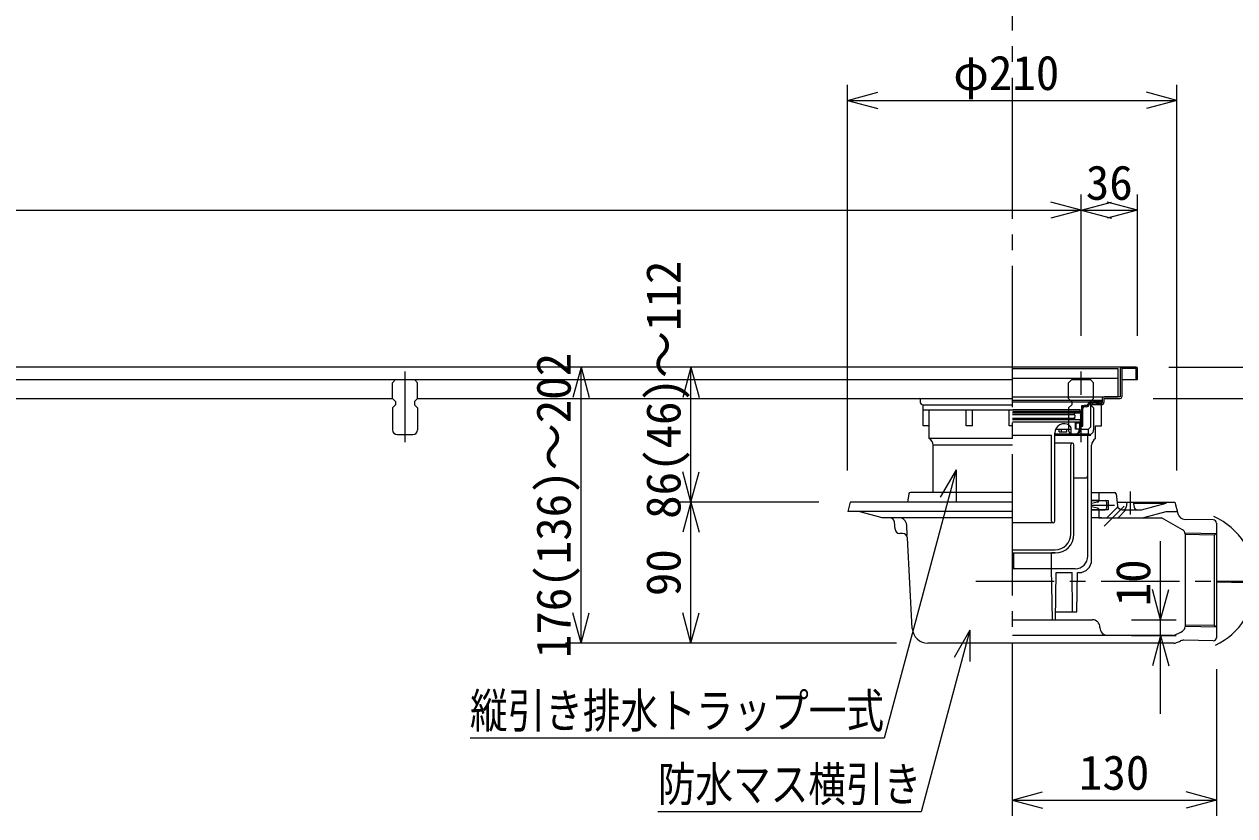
# Model space of a CAD drawing. Units: millimetres, scale not verified. Extents: x -1365 to 1365, y -930 to 870.
# Drawn here: x 152 to 923, y -268 to 236 of the extents above; entities that cross this region are included whole.
import ezdxf
from ezdxf.enums import TextEntityAlignment as Align

# ---------------------------------------------------------------- set-up
doc = ezdxf.new("R2010")
doc.units = ezdxf.units.MM
doc.header["$LTSCALE"] = 10
for name, pattern in [('CHAIN1', [8, 5, -1, 1, -1]), ('CHAIN2', [12, 9, -1, 1, -1]), ('DASHED2', [3, 2, -1])]:
    doc.linetypes.add(name, pattern=pattern)
for name, color, linetype in [('0-0_計極細', 2, 'Continuous'), ('0-1_計細線', 3, 'Continuous'), ('0-5_寸法線', 7, 'Continuous')]:
    doc.layers.add(name, color=color, linetype=linetype)
doc.styles.add('ＭＳ ゴシック', font='')
doc.styles.get('ＭＳ ゴシック').set_extended_font_data('MS Gothic')

msp = doc.modelspace()

# ---------------------------------------------------------------- linework, layer by layer
at = {"layer": '0-0_計極細', "linetype": 'CHAIN2'}
msp.add_line((781.47, 562.05), (781.47, -199.22), dxfattribs=at)
at = {"layer": '0-0_計極細', "linetype": 'CHAIN1'}
for p, q in [((394.47, -30.21), (394.47, 14.84)), ((856.71, -61.82), (856.71, -76.42)), ((832.17, -70.42), (846.69, -70.42)), ((852.94, -70.98), (840.1, -83.82)), ((758.27, -118.92), (931.89, -118.92))]:
    msp.add_line(p, q, dxfattribs=at)
at = {"layer": '0-0_計極細', "linetype": 'DASHED2'}
msp.add_line((825.47, -30.21), (825.47, 14.84), dxfattribs=at)
at = {"layer": '0-0_計極細'}
for p, q in [((781.67, -3.51), (838.57, -3.51)), ((781.67, -4.51), (831.65, -4.51)), ((825.97, -10.01), (825.97, -7.01)), ((825.97, -7.01), (827.92, -7.01)), ((828.91, -7.01), (827.72, -7.01)), ((828.91, -7.71), (827.72, -7.71)), ((831.65, -4.51), (838.57, -3.53)), ((831.65, -20.53), (831.65, -5.22)), ((831.75, -5.2), (838.57, -4.23)), ((838.57, -19.36), (838.57, -3.51)), ((825.17, -11.41), (781.67, -11.41)), ((781.67, -11.6), (825.82, -11.6)), ((781.67, -12.6), (820.92, -12.6)), ((781.67, -14.9), (820.92, -14.9)), ((781.87, -9.51), (824.87, -9.51)), ((781.87, -10.51), (825.47, -10.51)), ((820.92, -12.6), (821.42, -12.1)), ((821.42, -13.1), (820.92, -12.6)), ((821.42, -11.6), (821.42, -12.1)), ((821.42, -13.1), (821.42, -14.4)), ((821.42, -15.4), (821.42, -15.9)), ((824.87, -10.51), (824.87, -9.51)), ((825.02, -13.1), (825.82, -11.6)), ((825.02, -13.1), (825.02, -15.9)), ((825.17, -11.41), (825.17, -10.51)), ((825.97, -19.31), (825.97, -8.76)), ((826.67, -20.01), (826.67, -8.76)), ((781.67, -15.9), (825.02, -15.9)), ((825.17, -16.01), (781.67, -16.01)), ((825.17, -17.51), (781.67, -17.51)), ((809.23, -22.01), (819.17, -22.01)), ((811.46, -23.71), (811.46, -22.01)), ((812.96, -23.71), (812.96, -22.01)), ((816.46, -23.71), (816.46, -22.01)), ((819.17, -24.91), (819.17, -21.91)), ((821.92, -21.91), (821.92, -17.51)), ((821.92, -18.01), (825.97, -18.01)), ((824.17, -21.91), (821.92, -21.91)), ((822.42, -21.91), (822.42, -18.01)), ((824.17, -22.91), (824.17, -21.91)), ((824.67, -24.01), (824.67, -18.01)), ((824.67, -19.31), (825.97, -19.31)), ((824.67, -20.01), (826.67, -20.01)), ((824.67, -22.01), (830.17, -22.01)), ((825.17, -17.51), (825.17, -16.01)), ((831.65, -20.53), (830.17, -22.01)), ((830.17, -24.92), (830.17, -22.01)), ((834.67, -19.92), (838.57, -19.92)), ((834.67, -27.92), (834.67, -19.92)), ((838.39, -19.92), (838.57, -19.74)), ((838.57, -19.92), (838.57, -19.36)), ((781.67, -25.72), (806.67, -25.72)), ((806.67, -80.71), (806.67, -26.01)), ((808.57, -25.72), (831.65, -25.72)), ((808.67, -26.01), (808.67, -24.54)), ((808.67, -24.92), (830.17, -24.92)), ((808.67, -80.71), (808.67, -26.01)), ((811.46, -23.71), (816.46, -23.71)), ((823.84, -24.01), (824.67, -24.01)), ((829.67, -52), (829.67, -25.72)), ((831.65, -25.72), (830.17, -24.92)), ((819.92, -30.92), (808.54, -30.92)), ((818.92, -88.92), (818.92, -31.92)), ((820.92, -88.92), (820.92, -31.92)), ((832.17, -105.42), (832.17, -32.25)), ((820.92, -52.99), (828.8, -52.99)), ((829.67, -102.92), (829.67, -52)), ((820.92, -88.92), (820.92, -61.92)), ((807.67, -81.71), (781.67, -81.71)), ((808.66, -80.84), (808.66, -80.84)), ((781.67, -98.92), (808.92, -98.92)), ((781.67, -100.92), (808.92, -100.92)), ((782.67, -110.42), (782.6, -100.93)), ((806.67, -110.92), (806.67, -100.92)), ((808.92, -100.92), (806.67, -100.92)), ((806.67, -110.92), (781.67, -110.92)), ((821.67, -110.92), (806.67, -110.92)), ((807.17, -143.42), (806.67, -110.92)), ((809.67, -113.42), (819.67, -113.42)), ((819.92, -138.42), (819.67, -113.42)), ((822.77, -138.42), (823.17, -113.42)), ((823.17, -113.42), (824.17, -113.42)), ((809.26, -138.42), (822.77, -138.42))]:
    msp.add_line(p, q, dxfattribs=at)
for points in [[(821.42, -15.4), (820.92, -14.9), (821.42, -14.4)], [(781.67, -143.42), (806.23, -143.42), (809.17, -143.42), (809.67, -113.42)]]:
    msp.add_lwpolyline(points, dxfattribs=at)
for centre, radius, start, end in [((827.72, -8.76), 1.75, 90, 180), ((827.72, -8.76), 1.05, 90, 180), ((828.91, -6.01), 1, 270, 356.64911), ((828.91, -6.01), 1.7, 270, 356.64911), ((831.65, -6.26), 1.75, 90, 175.84901), ((831.65, -6.26), 1.05, 90, 175.84901), ((825.47, -10.01), 0.5, 270, 360), ((814.67, -24.54), 6, 55.16629, 180), ((816.17, -21.91), 3, 0, 50.0295), ((822.17, -22.91), 2, 270, 360), ((837.17, -32.25), 5, 120, 180), ((819.92, -31.92), 1, 90, 180), ((819.92, -31.92), 1, 0, 90), ((828.67, -52), 1, 277.18076, 360), ((807.67, -80.71), 1, 180, 270), ((807.67, -80.71), 1, 270, 360), ((808.92, -88.92), 10, 270, 360), ((808.92, -88.92), 12, 270, 360), ((821.67, -102.92), 8, 270, 360), ((824.17, -105.42), 8, 270, 360), ((783.17, -110.42), 0.5, 180.39514, 270)]:
    msp.add_arc(centre, radius, start, end, dxfattribs=at)
at = {"layer": '0-1_計細線'}
for p, q in [((781.47, 16.58), (848.97, 16.58)), ((848.97, 16.58), (848.97, -1.42)), ((850.47, 16.58), (850.47, -1.42)), ((861.47, 9.58), (861.47, 16.58)), ((-934.53, 9.58), (781.47, 9.58)), ((388.47, 9.57), (386.47, 7.57)), ((388.47, 9.57), (400.47, 9.57)), ((402.47, 7.57), (400.47, 9.57)), ((781.47, 10.58), (848.97, 10.58)), ((860.47, 9.58), (861.47, 9.58)), ((386.47, -2.43), (386.47, 7.57)), ((402.47, -2.43), (402.47, 7.57)), ((-28.53, -2.42), (386.47, -2.42)), ((386.47, -2.43), (388.47, -4.43)), ((388.47, -6.43), (386.47, -8.43)), ((388.47, -4.43), (388.47, -6.43)), ((402.47, -2.43), (400.47, -4.43)), ((400.47, -4.43), (400.47, -6.43)), ((400.47, -6.43), (402.47, -8.43)), ((402.47, -2.42), (781.47, -2.42)), ((722.97, -2.92), (722.97, -4.92)), ((724.47, -6.42), (781.47, -6.42)), ((724.77, -19.92), (724.77, -6.42)), ((781.47, -1.42), (848.97, -1.42)), ((838.57, -5.84), (831.65, -6.64)), ((838.47, -6.42), (832.47, -6.42)), ((838.97, -2.92), (838.97, -4.92)), ((839.97, -2.92), (839.97, -4.92)), ((850.47, -1.42), (840.47, -1.42)), ((840.47, -2.42), (850.47, -2.42)), ((386.47, -8.43), (386.47, -22.43)), ((402.47, -8.43), (402.47, -22.43)), ((781.67, -9.92), (724.77, -9.92)), ((728.67, -27.92), (728.67, -9.92)), ((752.17, -19.92), (752.17, -9.92)), ((756.17, -19.92), (756.17, -9.92)), ((728.67, -19.92), (724.77, -19.92)), ((756.17, -19.92), (752.17, -19.92)), ((389.47, -25.43), (399.47, -25.43)), ((781.67, -27.92), (728.67, -27.92)), ((731.17, -62.42), (731.17, -32.25)), ((781.67, -32.25), (731.17, -32.25)), ((678.2, -68.42), (676.7, -74.42)), ((781.67, -68.42), (678.2, -68.42)), ((715.6, -63.3), (714.82, -68.42)), ((781.67, -62.42), (716.6, -62.42)), ((832.17, -62.42), (846.82, -62.42)), ((832.17, -67.42), (840.71, -67.42)), ((836.71, -67.42), (832.17, -67.42)), ((835.9, -68.58), (832.17, -69.33)), ((836.71, -62.42), (836.71, -67.42)), ((836.71, -67.42), (842.71, -67.42)), ((836.71, -67.6), (836.71, -67.42)), ((841.71, -68.42), (841.71, -72.42)), ((842.71, -67.42), (842.71, -73.42)), ((847.81, -63.3), (848.66, -70.76)), ((848.39, -68.42), (885.21, -68.42)), ((854.71, -68.42), (854.12, -71.76)), ((858.71, -68.42), (859.32, -71.78)), ((858.86, -69.24), (878.94, -69.24)), ((864.05, -73.42), (879.64, -69.24)), ((879.64, -69.24), (879.71, -68.42)), ((885.21, -68.42), (887.04, -75.74)), ((781.67, -74.42), (676.7, -74.42)), ((698.7, -78.42), (683.77, -74.42)), ((835.9, -72.26), (832.17, -71.51)), ((832.17, -73.42), (840.71, -73.42)), ((836.71, -73.24), (836.71, -73.42)), ((836.71, -73.42), (836.71, -78.42)), ((848.86, -71.53), (841.97, -78.42)), ((854.04, -73.42), (849.04, -78.42)), ((851.64, -73.42), (856.71, -73.42)), ((856.71, -73.42), (864.05, -73.42)), ((781.67, -78.42), (698.7, -78.42)), ((709.28, -78.42), (704.76, -78.42)), ((706.83, -85.68), (706.43, -81.16)), ((714.63, -89.82), (714.27, -83.15)), ((838.56, -78.42), (832.17, -78.42)), ((836.71, -78.42), (876.78, -78.42)), ((859.97, -78.42), (864.71, -78.42)), ((890.21, -86.17), (876.78, -78.42)), ((909.75, -79.87), (891.8, -79.53)), ((911.71, -81.87), (911.71, -154.89)), ((711.71, -88.42), (709.82, -88.42)), ((717.81, -148.96), (714.71, -91.26)), ((910.21, -89.58), (891.69, -89.23)), ((911.71, -88.61), (891.71, -88.23)), ((891.71, -88.77), (891.71, -148.07)), ((911.71, -88.61), (910.21, -89.58)), ((910.21, -89.58), (910.21, -147.2)), ((781.67, -143.42), (832.49, -143.42)), ((781.67, -143.42), (811.99, -143.42)), ((883.92, -153.42), (781.66, -153.42)), ((911.71, -148.23), (891.71, -147.84)), ((910.21, -147.2), (891.73, -146.84)), ((911.71, -148.23), (910.21, -147.2)), ((884.5, -158.42), (727.8, -158.42)), ((909.67, -156.89), (891.04, -156.53))]:
    msp.add_line(p, q, dxfattribs=at)
at = {"layer": '0-1_計細線', "linetype": 'DASHED2'}
for p, q in [((819.47, 9.57), (817.47, 7.57)), ((819.47, 9.57), (831.47, 9.57)), ((833.47, 7.57), (831.47, 9.57)), ((817.47, -2.43), (817.47, 7.57)), ((833.47, -2.43), (833.47, 7.57)), ((817.47, -8.43), (817.47, -22.43)), ((833.47, -8.43), (833.47, -22.43)), ((820.47, -25.43), (830.47, -25.43))]:
    msp.add_line(p, q, dxfattribs=at)
at = {"layer": '0-1_計細線'}
for points in [[(860.47, 17.58), (851.47, 17.58), (-933.53, 17.58)], [(851.47, 9.58), (860.47, 9.58), (860.47, 16.58), (851.47, 16.58), (851.47, -1.42)], [(838.47, -5.42), (832.47, -5.42), (832.47, -6.42)], [(781.67, -19.92), (779.67, -19.92), (779.67, -9.92)], [(842.71, -73.42), (836.71, -73.42), (832.17, -73.42)], [(865.35, -78.25), (879.64, -74.42), (886.71, -74.42)]]:
    msp.add_lwpolyline(points, dxfattribs=at)
at = {"layer": '0-1_計細線', "linetype": 'DASHED2'}
for points in [[(817.47, -2.43), (819.47, -4.43), (819.47, -6.43), (817.47, -8.43)], [(833.47, -2.43), (831.47, -4.43), (831.47, -6.43), (833.47, -8.43)]]:
    msp.add_lwpolyline(points, dxfattribs=at)
at = {"layer": '0-1_計細線'}
for centre, radius, start, end in [((851.47, 16.58), 1, 90, 180), ((860.47, 16.58), 1, 0, 90), ((722.47, -2.92), 0.5, 0, 90), ((724.47, -4.92), 1.5, 180, 270), ((838.47, -4.92), 1.5, 270, 360), ((838.47, -4.92), 0.5, 270, 360), ((840.47, -2.92), 1.5, 90, 180), ((840.47, -2.92), 0.5, 90, 180), ((850.47, -1.42), 1, 270, 360), ((389.47, -22.43), 3, 180, 270), ((399.47, -22.43), 3, 270, 360), ((726.17, -32.25), 5, 0, 60), ((716.6, -63.42), 1, 90, 173.4802), ((835.71, -67.6), 1, 281.30993, 360), ((840.71, -68.42), 1, 0, 90), ((846.82, -63.42), 1, 6.5198, 90), ((835.71, -73.24), 1, 0, 78.69007), ((840.71, -72.42), 1, 270, 360), ((851.64, -70.42), 3, 186.5198, 270), ((852.15, -71.42), 2, 270, 350.0212), ((861.29, -71.42), 2, 190.32905, 270), ((891.89, -74.53), 5, 194.03624, 268.9), ((703.44, -81.42), 3, 5, 90), ((709.28, -83.42), 5, 3.08199, 90), ((909.71, -81.87), 2, 0, 88.9), ((709.82, -85.42), 3, 185, 270), ((711.71, -91.42), 3, 3.08199, 90), ((888.71, -88.77), 3, 0, 60.23101), ((832.49, -148.42), 5, 0, 90), ((727.8, -148.42), 10, 183.08199, 270), ((842.49, -148.42), 5, 180, 270), ((883.92, -150.42), 3, 270, 292.48305), ((867.86, -111.61), 45, 292.48305, 299.76899), ((888.71, -148.07), 3, 299.76899, 360), ((884.5, -153.42), 5, 270, 291.71126), ((867.86, -111.61), 50, 291.71126, 294.81818), ((890.94, -161.53), 5, 88.9, 114.81818), ((909.71, -154.89), 2, 268.9, 360)]:
    msp.add_arc(centre, radius, start, end, dxfattribs=at)
at = {"layer": '0-1_計細線', "linetype": 'DASHED2'}
for centre, start, end in [((820.47, -22.43), 180, 270), ((830.47, -22.43), 270, 360)]:
    msp.add_arc(centre, 3, start, end, dxfattribs=at)
at = {"layer": '0-5_寸法線'}
for p, q in [((676.47, -48.42), (676.47, 197.58)), ((886.47, -48.42), (886.47, 197.58)), ((676.47, 187.58), (695.79, 192.76)), ((676.47, 187.58), (695.79, 182.41)), ((676.47, 187.58), (886.47, 187.58)), ((886.47, 187.58), (867.15, 192.76)), ((886.47, 187.58), (867.15, 182.41)), ((825.47, 37.58), (825.47, 127.58)), ((861.47, 37.58), (861.47, 127.58)), ((-898.53, 117.58), (825.47, 117.58)), ((825.47, 117.58), (806.15, 122.76)), ((825.47, 117.58), (806.15, 112.41)), ((825.47, 117.58), (844.79, 122.76)), ((825.47, 117.58), (844.79, 112.41)), ((825.47, 117.58), (861.47, 117.58)), ((861.47, 117.58), (842.15, 122.76)), ((861.47, 117.58), (842.15, 112.41)), ((761.47, 17.58), (496.7, 17.58)), ((506.7, 17.58), (501.53, -1.74)), ((506.7, 17.58), (511.88, -1.74)), ((506.7, -158.42), (506.7, 17.58)), ((761.47, 17.58), (566.7, 17.58)), ((576.7, 17.58), (571.53, -1.74)), ((576.7, 17.58), (581.88, -1.74)), ((576.7, -68.42), (576.7, 17.58)), ((881.47, 17.58), (971.47, 17.58)), ((871.47, -2.42), (971.47, -2.42)), ((576.7, -68.42), (571.53, -49.1)), ((576.7, -68.42), (581.88, -49.1)), ((745.72, -48), (735.72, -65.32)), ((745.72, -48), (745.72, -68)), ((658.2, -68.42), (566.7, -68.42)), ((576.7, -68.42), (571.53, -87.74)), ((576.7, -68.42), (581.88, -87.74)), ((576.7, -158.42), (576.7, -68.42)), ((876.16, -203.42), (876.16, -93.42)), ((911.66, -118.92), (946.86, -118.92)), ((911.66, -119.3), (946.85, -119.98)), ((876.16, -143.42), (870.99, -124.1)), ((876.16, -143.42), (881.34, -124.1)), ((506.7, -158.42), (501.53, -139.1)), ((506.7, -158.42), (511.88, -139.1)), ((576.7, -158.42), (571.53, -139.1)), ((576.7, -158.42), (581.88, -139.1)), ((857.49, -143.42), (886.16, -143.42)), ((754.57, -150.18), (744.57, -167.5)), ((754.57, -150.18), (754.57, -170.18)), ((857.49, -153.42), (886.16, -153.42)), ((876.16, -153.42), (870.99, -172.74)), ((876.16, -153.42), (881.34, -172.74)), ((707.8, -158.42), (496.7, -158.42)), ((707.8, -158.42), (566.7, -158.42)), ((911.71, -174.89), (911.71, -268.42)), ((781.47, -178.42), (781.47, -268.42)), ((781.47, -258.42), (800.79, -253.24)), ((911.71, -258.42), (892.39, -253.24)), ((781.47, -258.42), (800.79, -263.59)), ((781.47, -258.42), (911.71, -258.42)), ((911.71, -258.42), (892.39, -263.59))]:
    msp.add_line(p, q, dxfattribs=at)
for points in [[(745.72, -48), (699.9, -219.01), (435.9, -219.01)], [(754.57, -150.18), (723.58, -265.83), (555.58, -265.83)]]:
    msp.add_lwpolyline(points, dxfattribs=at)
for start, end in [(0, 65.80413), (295.52224, 358.9)]:
    msp.add_arc((891.66, -118.92), 45.2, start, end, dxfattribs=at)

# ---------------------------------------------------------------- texts
at = {"layer": '0-5_寸法線', "style": 'ＭＳ ゴシック'}
for s, p in [('φ210', (743.97, 187.58)), ('36', (828.47, 117.58)), ('130', (824.09, -258.42))]:
    msp.add_text(s, height=21.99, dxfattribs=at).set_placement(p, align=Align.BOTTOM_LEFT)
for s, p in [('86(46)～112', (576.7, -79.17)), ('176(136)～202', (506.7, -167.92)), ('90', (576.7, -128.42)), ('10', (876.16, -134.91))]:
    msp.add_text(s, height=21.99, rotation=90, dxfattribs=at).set_placement(p, align=Align.BOTTOM_LEFT)
at = {"layer": '0-5_寸法線', "style": 'ＭＳ ゴシック', "width": 0.8}
for s, p in [('縦引き排水トラップ一式', (435.9, -219.01)), ('防水マス横引き', (555.58, -265.83))]:
    msp.add_text(s, height=21.99, dxfattribs=at).set_placement(p, align=Align.BOTTOM_LEFT)

doc.saveas('drawing.dxf')
